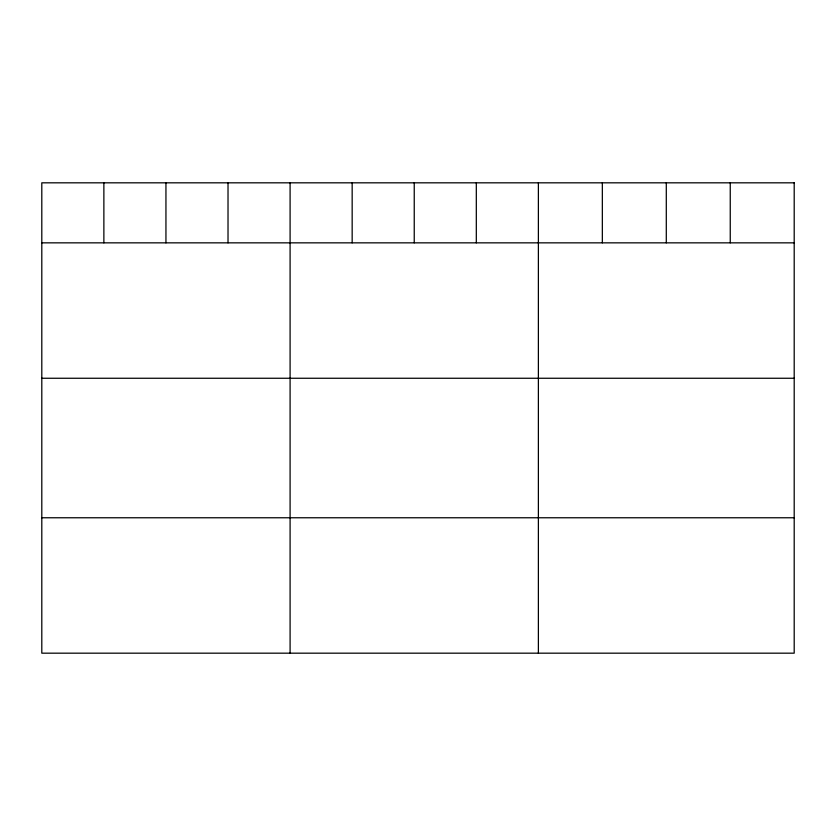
<?xml version="1.0" encoding="UTF-8"?>
<svg xmlns="http://www.w3.org/2000/svg" width="836" height="836" viewBox="0 0 836 836"><rect width="100%" height="100%" fill="white"/><g stroke="black" fill="none" stroke-linecap="round" stroke-linejoin="round"><path stroke-width="1.25" d="M41.8 242.848L794.2 242.848M41.8 378.259L794.2 378.259M41.8 517.766L794.2 517.766M730.246 182.823L730.246 242.848M666.292 182.823L666.292 242.848M602.338 182.823L602.338 242.848M538.384 182.823L538.384 653.177M476.311 182.823L476.311 242.848M414.238 182.823L414.238 242.848M352.165 182.823L352.165 242.848M290.092 182.823L290.092 653.177M228.019 182.823L228.019 242.848M165.946 182.823L165.946 242.848M103.873 182.823L103.873 242.848M794.2 182.823L41.8 182.823L41.8 653.177L794.2 653.177L794.2 182.823"/></g></svg>
